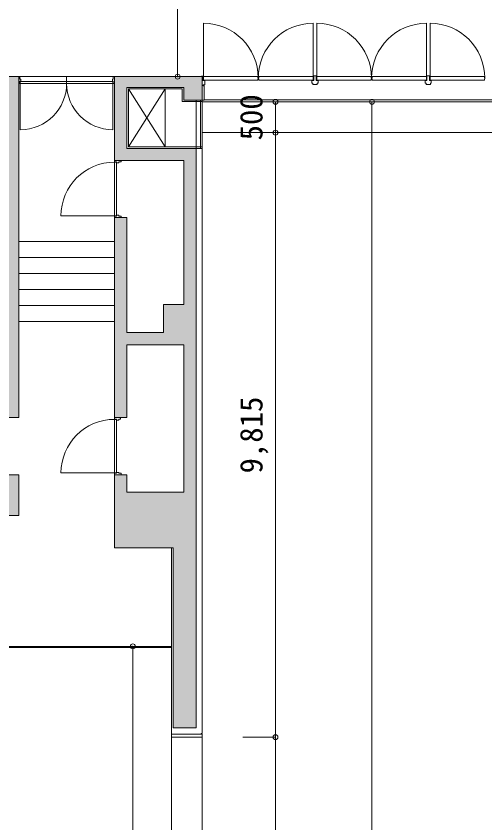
# Model space of a CAD drawing. Units: millimetres at full size, sheet at 1:200; details may follow other scales. Extents: x -96239 to 62349, y -170536 to 17264.
# Drawn here: x -35839 to -28226, y -62907 to -49809 of the extents above; entities that cross this region are included whole.
import ezdxf
from ezdxf.enums import TextEntityAlignment as Align

# ---------------------------------------------------------------- set-up
doc = ezdxf.new("R2010")
doc.units = ezdxf.units.MM
doc.header["$LTSCALE"] = 200
doc.header["$PDMODE"] = 32
doc.header["$PDSIZE"] = 80
for name, color, linetype, lineweight in [('0-1_躯体', 7, 'Continuous', 9), ('0-2_建具', 7, 'Continuous', 9), ('0-6_寸法', 4, 'Continuous', 5)]:
    doc.layers.add(name, color=color, linetype=linetype, lineweight=lineweight)
doc.styles.add('ＭＳ ゴシック', font='')
doc.styles.get('ＭＳ ゴシック').set_extended_font_data('MS Gothic')

msp = doc.modelspace()

# ---------------------------------------------------------------- linework, layer by layer
at = {"layer": '0-1_躯体'}
for p, q in [((-40891.1, -50791.2), (-32816.1, -50791.2)), ((-35796.1, -52403.5), (-35796.1, -50791.2)), ((-34241.1, -55653.4), (-34241.1, -50791.2)), ((-32816.1, -50791.2), (-32816.1, -51196.2)), ((-34041.1, -50966.2), (-33116.1, -50966.2)), ((-34041.1, -51956.2), (-34041.1, -50966.2)), ((-34016.1, -51931.2), (-34016.1, -50991.2)), ((-34016.1, -50991.2), (-33141.1, -50991.2)), ((-33416.1, -51931.2), (-34016.1, -50991.2)), ((-33141.1, -50991.2), (-33141.1, -51196.2)), ((-33116.1, -50966.2), (-33116.1, -51171.2)), ((-32816.1, -51196.2), (-33141.1, -51196.2)), ((-32786.1, -51171.2), (-33116.1, -51171.2)), ((-32916.1, -61366.2), (-32916.1, -51171.2)), ((-32816.1, -51196.2), (-32816.1, -51701.2)), ((-32816.1, -51201.2), (-27346.1, -51201.2)), ((-32786.1, -51171.2), (-32786.1, -51166.2)), ((-27346.1, -51166.2), (-32786.1, -51166.2)), ((-3792.2, -51701.2), (-32816.1, -51701.2)), ((-32816.1, -51956.2), (-34041.1, -51956.2)), ((-32816.1, -51931.2), (-34016.1, -51931.2)), ((-32816.1, -51931.2), (-32816.1, -61454.9)), ((-35796.1, -52039.4), (-35796.1, -56326.2)), ((-33116.1, -52151.2), (-34241.1, -52151.2)), ((-33116.1, -52151.2), (-33116.1, -54491.2)), ((-34041.1, -53081.2), (-34241.1, -53081.2)), ((-34041.1, -54946.2), (-34041.1, -53081.2)), ((-33446.1, -54491.2), (-33446.1, -54946.2)), ((-33446.1, -54491.2), (-33116.1, -54491.2)), ((-34041.1, -54946.2), (-33446.1, -54946.2)), ((-34041.1, -55146.2), (-33116.1, -55146.2)), ((-34041.1, -55653.4), (-34041.1, -55146.2)), ((-33116.1, -55146.2), (-33116.1, -57536.2)), ((-34241.1, -55342.6), (-34241.1, -58441.2)), ((-35796.1, -56326.2), (-35996.1, -56326.2)), ((-35796.1, -57256.2), (-35996.1, -57256.2)), ((-35796.1, -57256.2), (-35796.1, -57916.2)), ((-34041.1, -57256.2), (-34241.1, -57256.2)), ((-34041.1, -57256.2), (-34041.1, -57536.2)), ((-34041.1, -57536.2), (-33116.1, -57536.2)), ((-39091.1, -57916.2), (-35796.1, -57916.2)), ((-34241.1, -58441.2), (-33286.1, -58441.2)), ((-33316.1, -58441.2), (-33316.1, -82591.2)), ((-33286.1, -61366.2), (-33286.1, -58441.2)), ((-39741.1, -60041.2), (-33316.1, -60041.2)), ((-39321.1, -60061.2), (-33316.1, -60061.2)), ((-33286.1, -61366.2), (-32916.1, -61366.2)), ((-32816.1, -61466.2), (-33316.1, -61466.2)), ((-32816.1, -61516.2), (-33316.1, -61516.2)), ((-32831.1, -61454.9), (-32816.1, -61454.9)), ((-32831.1, -61454.9), (-32831.1, -61466.2)), ((-32816.1, -61466.2), (-32816.1, -90241.2))]:
    msp.add_line(p, q, dxfattribs=at)
for points in [[(-33416.1, -51931.2), (-33416.1, -50991.2), (-34016.1, -51931.2)], [(-34041.1, -55342.6), (-34041.1, -56326.2), (-34241.1, -56326.2)]]:
    msp.add_lwpolyline(points, dxfattribs=at)
at = {"layer": '0-1_躯体', "color": 9}
for points in [[(-35796.1, -50791.2), (-39091.1, -50791.2), (-35796.1, -50966.2), (-39091.1, -50966.2)], [(-35796.1, -50791.2), (-35996.1, -50791.2), (-35796.1, -56326.2), (-35996.1, -56326.2)], [(-33116.1, -50966.2), (-33116.1, -50791.2), (-34241.1, -50966.2), (-34241.1, -50791.2)], [(-32816.1, -50791.2), (-33116.1, -50791.2), (-32816.1, -51171.2), (-33116.1, -51171.2)], [(-34041.1, -50966.2), (-34241.1, -50966.2), (-34041.1, -52151.2), (-34241.1, -52151.2)], [(-34041.1, -51956.2), (-34041.1, -52151.2), (-33116.1, -51956.2), (-33116.1, -52151.2)], [(-32916.1, -51956.2), (-33116.1, -51956.2), (-32916.1, -54491.2), (-33116.1, -54491.2)], [(-34241.1, -53081.2), (-34241.1, -56326.2), (-34041.1, -53081.2), (-34041.1, -56326.2)], [(-33446.1, -54491.2), (-33446.1, -55146.2), (-33116.1, -54491.2), (-33116.1, -55146.2)], [(-33116.1, -54491.2), (-33116.1, -61366.2), (-32916.1, -54491.2), (-32916.1, -61366.2)], [(-34041.1, -54946.2), (-34041.1, -55146.2), (-33446.1, -54946.2), (-33446.1, -55146.2)], [(-35996.1, -57256.2), (-35996.1, -57916.2), (-35796.1, -57256.2), (-35796.1, -57916.2)], [(-34041.1, -57256.2), (-34241.1, -57256.2), (-34041.1, -58441.2), (-34241.1, -58441.2)], [(-34041.1, -57536.2), (-34041.1, -58441.2), (-33286.1, -57536.2), (-33286.1, -58441.2)], [(-33286.1, -61366.2), (-33116.1, -61366.2), (-33286.1, -57536.2), (-33116.1, -57536.2)]]:
    msp.add_solid(points, dxfattribs=at)
at = {"layer": '0-2_建具', "color": 4, "lineweight": 5}
for p, q in [((-32796.1, -49925.2), (-32796.1, -50851.2)), ((-31016.1, -49925.2), (-31016.1, -50851.2)), ((-30956.1, -49925.2), (-30956.1, -50851.2)), ((-29176.1, -49925.2), (-29176.1, -50851.2)), ((-29116.1, -49925.2), (-29116.1, -50851.2)), ((-35771.1, -50901.2), (-35771.1, -51653.7)), ((-34266.1, -50901.2), (-34266.1, -51653.7)), ((-34241.1, -53051.2), (-35111.1, -53051.2)), ((-34241.1, -57226.2), (-35111.1, -57226.2))]:
    msp.add_line(p, q, dxfattribs=at)
at = {"layer": '0-2_建具'}
for p, q in [((-35776.1, -50791.2), (-35796.1, -50791.2)), ((-35796.1, -50901.2), (-35796.1, -50791.2)), ((-35018.6, -50901.2), (-35018.6, -50791.2)), ((-34261.1, -50791.2), (-34241.1, -50791.2)), ((-34261.1, -50831.2), (-34261.1, -50791.2)), ((-34241.1, -50901.2), (-34241.1, -50791.2)), ((-32826.1, -50786.2), (-32803.6, -50786.2)), ((-32826.1, -50786.2), (-32826.1, -50791.2)), ((-32826.1, -50791.2), (-32816.1, -50791.2)), ((-32816.1, -50791.2), (-32816.1, -51174.2)), ((-32803.6, -50786.2), (-32806.1, -50791.2)), ((-32806.1, -50791.2), (-32806.1, -50856.2)), ((-31913.6, -50791.2), (-32796.1, -50791.2)), ((-31913.6, -50791.2), (-31913.6, -50813.7)), ((-31913.6, -50813.7), (-31907.6, -50813.7)), ((-31907.6, -50813.7), (-31907.6, -50828.7)), ((-31904.6, -50813.7), (-31904.6, -50828.7)), ((-31898.6, -50813.7), (-31904.6, -50813.7)), ((-31898.6, -50791.2), (-31898.6, -50813.7)), ((-31898.6, -50791.2), (-31016.1, -50791.2)), ((-30996.1, -50781.2), (-31011, -50781.2)), ((-31006.1, -50791.1), (-31011, -50781.2)), ((-31006.1, -50791.1), (-31006.1, -50856.2)), ((-31004.1, -50781.2), (-30961.2, -50781.2)), ((-30966.1, -50791.2), (-30961.2, -50781.2)), ((-30966.1, -50791.2), (-30966.1, -50856.2)), ((-30073.6, -50791.2), (-30956.1, -50791.2)), ((-30074, -50791.2), (-29176.1, -50791.2)), ((-30073.6, -50791.2), (-30073.6, -50813.7)), ((-30073.6, -50813.7), (-30067.6, -50813.7)), ((-30067.6, -50813.7), (-30067.6, -50828.7)), ((-30064.6, -50813.7), (-30064.6, -50828.7)), ((-30058.6, -50813.7), (-30064.6, -50813.7)), ((-30058.6, -50791.2), (-30058.6, -50813.7)), ((-29156.1, -50781.2), (-29171, -50781.2)), ((-29166.1, -50791.1), (-29171, -50781.2)), ((-29166.1, -50791.1), (-29166.1, -50856.2)), ((-29164.1, -50781.2), (-29121.2, -50781.2)), ((-29126.1, -50791.2), (-29121.2, -50781.2)), ((-29126.1, -50791.2), (-29126.1, -50856.2)), ((-28233.6, -50791.2), (-29116.1, -50791.2)), ((-28233.6, -50791.2), (-28233.6, -50813.7)), ((-28233.6, -50813.7), (-28227.6, -50813.7)), ((-28227.6, -50813.7), (-28227.6, -50828.7)), ((-35796.1, -50901.2), (-35776.1, -50901.2)), ((-35796.1, -50901.2), (-35776.1, -50901.2)), ((-35761.1, -50831.2), (-35776.1, -50831.2)), ((-35776.1, -50866.2), (-35761.1, -50866.2)), ((-35776.1, -50901.2), (-35776.1, -50866.2)), ((-35771.1, -50901.2), (-35771.1, -50871.2)), ((-35771.1, -50871.2), (-35018.6, -50871.2)), ((-35771.1, -50901.2), (-35771.1, -50871.2)), ((-35771.1, -50901.2), (-35018.6, -50901.2)), ((-35761.1, -50866.2), (-35761.1, -50831.2)), ((-35761.1, -50866.2), (-35761.1, -50831.2)), ((-35043.6, -50901.2), (-35023.6, -50901.2)), ((-35018.6, -50901.2), (-35018.6, -50871.2)), ((-34266.1, -50871.2), (-35018.6, -50871.2)), ((-35018.6, -50901.2), (-35018.6, -50871.2)), ((-34266.1, -50901.2), (-35018.6, -50901.2)), ((-34276.1, -50831.2), (-34261.1, -50831.2)), ((-34276.1, -50866.2), (-34276.1, -50831.2)), ((-34266.1, -50901.2), (-34266.1, -50871.2)), ((-34241.1, -50901.2), (-34261.1, -50901.2)), ((-32806.1, -50856.2), (-32776.1, -50856.2)), ((-32801.1, -50926.2), (-32801.1, -50941.2)), ((-32801.1, -50926.2), (-32776.1, -50926.2)), ((-32796.1, -50851.2), (-31913.6, -50851.2)), ((-32776.1, -50856.2), (-32776.1, -50926.2)), ((-31913.6, -50828.7), (-31907.6, -50828.7)), ((-31913.6, -50828.7), (-31913.6, -50851.2)), ((-31898.6, -50828.7), (-31904.6, -50828.7)), ((-31898.6, -50828.7), (-31898.6, -50851.2)), ((-31016.1, -50851.2), (-31898.6, -50851.2)), ((-31036.1, -50856.2), (-31006.1, -50856.2)), ((-31036.1, -50856.2), (-31036.1, -50896.2)), ((-31036.1, -50896.2), (-31021.1, -50896.2)), ((-31021.1, -50896.2), (-31021.1, -50921.2)), ((-31021.1, -50921.2), (-30951.1, -50921.2)), ((-30966.1, -50856.2), (-30936.1, -50856.2)), ((-30956.1, -50851.2), (-30073.6, -50851.2)), ((-30951.1, -50896.2), (-30951.1, -50921.2)), ((-30951.1, -50896.2), (-30936.1, -50896.2)), ((-30936.1, -50856.2), (-30936.1, -50896.2)), ((-30073.6, -50828.7), (-30067.6, -50828.7)), ((-30073.6, -50828.7), (-30073.6, -50851.2)), ((-30058.6, -50828.7), (-30064.6, -50828.7)), ((-30058.6, -50828.7), (-30058.6, -50851.2)), ((-29176.1, -50851.2), (-30058.6, -50851.2)), ((-29196.1, -50856.2), (-29166.1, -50856.2)), ((-29196.1, -50856.2), (-29196.1, -50896.2)), ((-29196.1, -50896.2), (-29181.1, -50896.2)), ((-29181.1, -50896.2), (-29181.1, -50921.2)), ((-29181.1, -50921.2), (-29111.1, -50921.2)), ((-29126.1, -50856.2), (-29096.1, -50856.2)), ((-29116.1, -50851.2), (-28233.6, -50851.2)), ((-29111.1, -50896.2), (-29111.1, -50921.2)), ((-29111.1, -50896.2), (-29096.1, -50896.2)), ((-29096.1, -50856.2), (-29096.1, -50896.2)), ((-28233.6, -50828.7), (-28227.6, -50828.7)), ((-28233.6, -50828.7), (-28233.6, -50851.2)), ((-32816.1, -51171.2), (-32846.1, -51171.2)), ((-32846.1, -51196.2), (-32846.1, -51171.2)), ((-32816.1, -51196.2), (-32846.1, -51196.2)), ((-32816.1, -51196.2), (-32846.1, -51196.2)), ((-32846.1, -51196.2), (-32846.1, -51956.2)), ((-32816.1, -51171.2), (-32786.1, -51171.2)), ((-32816.1, -51171.2), (-32816.1, -51956.2)), ((-32816.1, -51931.2), (-32846.1, -51931.2)), ((-32846.1, -51956.2), (-32816.1, -51956.2)), ((-34241.1, -52151.2), (-34131.1, -52151.2)), ((-34241.1, -52151.2), (-34241.1, -52176.2)), ((-34241.1, -52176.2), (-34206.1, -52176.2)), ((-34241.1, -53051.2), (-34241.1, -52181.2)), ((-34241.1, -52181.2), (-34211.1, -52181.2)), ((-34211.1, -53051.2), (-34211.1, -52181.2)), ((-34206.1, -52176.2), (-34206.1, -52191.2)), ((-34206.1, -52191.2), (-34171.1, -52191.2)), ((-34171.1, -52176.2), (-34131.1, -52176.2)), ((-34171.1, -52191.2), (-34171.1, -52176.2)), ((-34131.1, -52176.2), (-34131.1, -52151.2)), ((-34206.1, -53041.2), (-34171.1, -53041.2)), ((-34206.1, -53056.2), (-34206.1, -53041.2)), ((-34241.1, -53051.2), (-34211.1, -53051.2)), ((-34241.1, -53056.2), (-34206.1, -53056.2)), ((-34241.1, -53081.2), (-34241.1, -53056.2)), ((-34241.1, -53081.2), (-34131.1, -53081.2)), ((-34131.1, -53081.2), (-34241.1, -53081.2)), ((-34131.1, -53056.2), (-34131.1, -53081.2)), ((-35796.1, -54766.2), (-35796.1, -53466.2)), ((-34241.1, -53466.2), (-35796.1, -53466.2)), ((-34241.1, -53466.2), (-34241.1, -54766.2)), ((-34241.1, -53726.2), (-35796.1, -53726.2)), ((-34241.1, -53986.2), (-35796.1, -53986.2)), ((-34241.1, -54246.2), (-35796.1, -54246.2)), ((-34241.1, -54506.2), (-35796.1, -54506.2)), ((-35796.1, -54766.2), (-34241.1, -54766.2)), ((-34241.1, -56326.2), (-34141.1, -56326.2)), ((-34241.1, -56326.2), (-34241.1, -56351.2)), ((-34241.1, -56351.2), (-34206.1, -56351.2)), ((-34241.1, -57226.2), (-34241.1, -56356.2)), ((-34241.1, -56356.2), (-34211.1, -56356.2)), ((-34211.1, -57226.2), (-34211.1, -56356.2)), ((-34206.1, -56351.2), (-34206.1, -56366.2)), ((-34206.1, -56366.2), (-34171.1, -56366.2)), ((-34171.1, -56366.2), (-34171.1, -56351.2)), ((-34171.1, -56351.2), (-34141.1, -56351.2)), ((-34141.1, -56326.2), (-34141.1, -56351.2)), ((-34241.1, -57226.2), (-34211.1, -57226.2)), ((-34241.1, -57231.2), (-34206.1, -57231.2)), ((-34241.1, -57256.2), (-34241.1, -57231.2)), ((-34206.1, -57216.2), (-34171.1, -57216.2)), ((-34206.1, -57231.2), (-34206.1, -57216.2)), ((-34131.1, -57231.2), (-34131.1, -57256.2)), ((-34131.1, -57256.2), (-34241.1, -57256.2))]:
    msp.add_line(p, q, dxfattribs=at)
for points in [[(-35761.1, -50831.2), (-35776.1, -50831.2), (-35776.1, -50791.2)], [(-35776.1, -50901.2), (-35776.1, -50866.2), (-35761.1, -50866.2)], [(-34261.1, -50901.2), (-34261.1, -50866.2), (-34276.1, -50866.2)], [(-32801.1, -50941.2), (-32786.1, -50941.2), (-32786.1, -51171.2)], [(-34171.1, -53041.2), (-34171.1, -53056.2), (-34131.1, -53056.2)], [(-34171.1, -57216.2), (-34171.1, -57231.2), (-34131.1, -57231.2)]]:
    msp.add_lwpolyline(points, dxfattribs=at)
at = {"layer": '0-2_建具', "color": 4, "lineweight": 5}
for centre, radius, start, end in [((-32796.1, -50813.7), 888.5, 0, 90), ((-31016.1, -50813.7), 888.5, 90, 180), ((-30956.1, -50813.7), 888.5, 0, 90), ((-29176.1, -50813.7), 888.5, 90, 180), ((-29116.1, -50813.7), 888.5, 0, 90), ((-35771.1, -50901.2), 752.5, 270, 0), ((-34266.1, -50901.2), 752.5, 180, 270), ((-34241.1, -53051.2), 870, 90, 180), ((-34241.1, -57226.2), 870, 90, 180)]:
    msp.add_arc(centre, radius, start, end, dxfattribs=at)
at = {"layer": '0-6_寸法'}
for p, q in [((-33216.1, -42466.2), (-33216.1, -50791.2)), ((-31627.3, -51201.2), (-32154.6, -51201.2)), ((-30059.3, -51201.2), (-31628.1, -51201.2)), ((-31627.3, -51701.2), (-31627.3, -51201.2)), ((-30059.3, -51201.2), (-30059.3, -89831.2)), ((-31627.3, -51701.2), (-32154.6, -51701.2)), ((-31627.3, -61516.2), (-31627.3, -51701.2)), ((-33944.2, -60041.2), (-33944.2, -80991.2)), ((-31627.3, -61516.2), (-32154.6, -61516.2)), ((-31627.3, -79516.2), (-31627.3, -61516.2))]:
    msp.add_line(p, q, dxfattribs=at)
for p in [(-33216.1, -50791.2), (-31627.3, -51201.2), (-30059.3, -51201.2), (-31627.3, -51701.2), (-33944.2, -60041.2), (-31627.3, -61516.2)]:
    msp.add_point(p, dxfattribs=at)

# ---------------------------------------------------------------- texts
at = {"layer": '0-6_寸法', "style": 'ＭＳ ゴシック'}
for s, p in [('500', (-31727.3, -51826.2)), ('9,815', (-31727.3, -57233.7))]:
    msp.add_text(s, height=366.6, rotation=90, dxfattribs=at).set_placement(p, align=Align.BOTTOM_LEFT)

doc.saveas('drawing.dxf')
